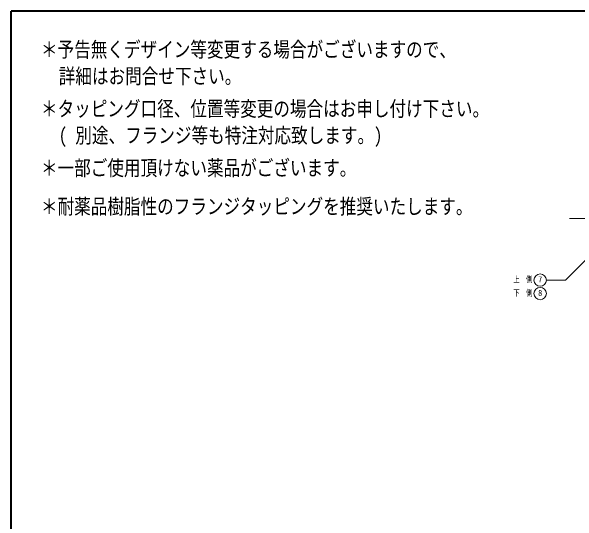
# Model space of a CAD drawing. Units: millimetres at full size, sheet at 1:20; details may follow other scales. Extents: x -4246 to 3854, y -2716 to 2904.
# Drawn here: x -4246 to -1516, y 441 to 2904 of the extents above; entities that cross this region are included whole.
import ezdxf
from ezdxf.enums import TextEntityAlignment as Align

# ---------------------------------------------------------------- set-up
doc = ezdxf.new("R2010")
doc.units = ezdxf.units.MM
doc.header["$LTSCALE"] = 20
doc.linetypes.add('CHAIN1', pattern=[8, 5, -1, 1, -1])
doc.layers.add('0-0', color=4, linetype='Continuous', lineweight=9)
doc.styles.add('ＭＳ ゴシック', font='')
doc.styles.get('ＭＳ ゴシック').set_extended_font_data('MS Gothic')

msp = doc.modelspace()

# ---------------------------------------------------------------- linework, layer by layer
at = {"layer": '0-0', "color": 1, "lineweight": 40}
msp.add_line((-4245.6, -2716.17), (-4245.6, 2903.83), dxfattribs=at)
at = {"layer": '0-0', "linetype": 'CHAIN1'}
msp.add_line((-1555.6, 1903.83), (1164.4, 1903.83), dxfattribs=at)
at = {"layer": '0-0', "color": 7, "lineweight": 18}
for p, q in [((-1417.77, 1764.66), (-1575.39, 1607.04)), ((-1575.39, 1607.04), (-1666.67, 1607.04))]:
    msp.add_line(p, q, dxfattribs=at)
at = {"layer": '0-0', "color": 1, "lineweight": 40}
msp.add_lwpolyline([(3854.4, -2716.17), (3854.4, 2903.83), (-4245.6, 2903.83)], dxfattribs=at)
at = {"layer": '0-0', "color": 7, "lineweight": 18}
for centre in [(-1696.67, 1607.04), (-1696.67, 1542.04)]:
    msp.add_circle(centre, 30, dxfattribs=at)

# ---------------------------------------------------------------- texts
at = {"layer": '0-0', "color": 7, "style": 'ＭＳ ゴシック'}
for s, height, width, p in [('＊予告無くデザイン等変更する場合がございますので、', 73.31, 0.8, (-4102.75, 2660.97)), ('詳細はお問合せ下さい。', 73.31, 0.8, (-4017.03, 2532.4)), ('＊タッピング口径、位置等変更の場合はお申し付け下さい。', 73.31, 0.8, (-4102.75, 2375.26)), ('( 別途、フランジ等も特注対応致します。)', 73.31, 0.8, (-4017.03, 2246.68)), ('＊一部ご使用頂けない薬品がございます。', 73.31, 0.8, (-4102.75, 2089.54)), ('＊耐薬品樹脂性のフランジタッピングを推奨いたします。', 73.31, 0.8, (-4102.75, 1903.83)), ('上\u3000側', 29.33, 0.75, (-1826.67, 1587.04)), ('下\u3000側', 29.33, 0.75, (-1826.67, 1522.04))]:
    msp.add_text(s, height=height, dxfattribs=dict(at, width=width)).set_placement(p, align=Align.BOTTOM_LEFT)
for s, p in [('7', (-1706.67, 1587.04)), ('8', (-1706.67, 1522.04))]:
    msp.add_text(s, height=29.33, dxfattribs=at).set_placement(p, align=Align.BOTTOM_LEFT)

doc.saveas('drawing.dxf')
